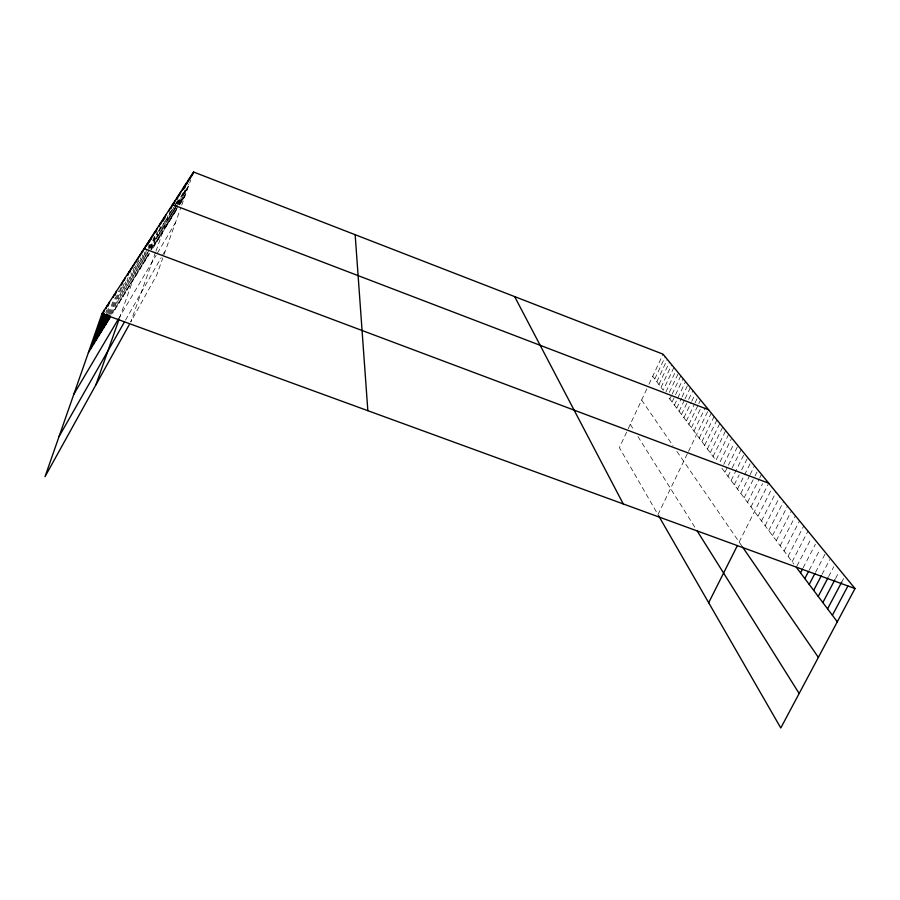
<?xml version="1.0" encoding="UTF-8"?>
<svg xmlns="http://www.w3.org/2000/svg" width="900" height="900" viewBox="0 0 900 900"><rect width="100%" height="100%" fill="white"/><g stroke="black" fill="none" stroke-linecap="round" stroke-linejoin="round"><path stroke-width="0.67" stroke-dasharray="4.5 3.38" d="M105.806 312.548L106.729 309.938M106.864 312.637L108.675 307.474M107.663 313.38L109.991 306.754M108.63 313.616L113.231 300.488M109.564 313.841L115.492 296.944M110.475 314.077L118.62 290.902M111.397 314.213L120.701 287.764M121.894 287.066L112.68 313.279L149.591 253.519M114.84 309.769L123.986 283.804M116.966 306.326L125.584 281.88M119.059 302.951L127.924 277.785M121.106 299.644L128.97 277.324M123.109 296.392L131.366 272.97M125.078 293.197L134.179 267.401M127.013 290.07L135.585 265.77M128.914 286.999L138.69 259.312M130.781 283.972L139.095 260.449M119.396 318.386L140.85 257.681M134.449 278.044L142.627 254.903M136.249 275.119L144.36 252.18M138.015 272.25L145.474 251.19M139.759 269.438L147.15 248.546M141.469 266.659L146.509 252.428M148.343 247.252L149.265 244.665M143.145 263.947L148.151 249.817M148.612 248.535L149.974 244.688M144.799 261.27L148.86 249.806M149.31 248.535L151.121 243.439M146.419 258.637L148.297 253.373M150.165 248.096L154.373 236.239M148.016 256.061L148.95 253.44M150.806 248.22L155.903 233.831M150.964 249.626L156.949 232.763M151.583 249.739L158.895 229.151M160.357 226.856L152.651 248.569L177.356 208.553M154.136 246.15L161.201 226.282M155.61 243.776L161.685 226.688M157.05 241.436L163.541 223.178M158.468 239.13L164.914 221.018M159.874 236.869L166.275 218.88M161.246 234.641L168.514 214.234M155.486 252.428L130.714 322.009L156.667 275.164L162.787 258.053M155.936 251.179L169.808 212.197M163.935 230.287L171.439 209.227M165.251 228.161L171.765 209.869M166.545 226.058L172.553 209.205M167.816 223.999L173.79 207.259M169.076 221.963L175.916 202.792M170.314 219.971L175.748 204.739M176.197 203.468L177.097 200.925M171.529 217.991L176.254 204.761M176.726 203.434L177.671 200.79M172.732 216.045L176.479 205.537M176.951 204.221L178.357 200.284M173.914 214.132L177.176 204.998M177.638 203.692L179.505 198.472M175.072 212.254L177.39 205.774M177.851 204.469L180.63 196.695M176.22 210.386L181.744 194.94M178.729 204.716L183.746 190.654M179.381 204.21L183.915 191.509M184.984 189.833L179.572 204.964L184.849 196.425M180.664 203.209L185.377 190.024M181.732 201.476L186.412 188.381M182.79 199.766L188.37 184.151M183.825 198.079L188.91 183.859M164.115 254.362L180.81 207.709M181.71 205.2L190.834 179.719M626.636 432.101L619.38 447.626L657.394 513.664M628.2 428.76L647.426 387.619M649.012 384.221L663.064 354.184M654.773 378.979L665.179 356.771M656.842 381.735L667.316 359.381M658.935 384.525L669.488 362.036M661.061 387.338L671.692 364.725M673.92 367.447L663.21 390.206L652.736 376.267M665.989 391.826L674.989 372.746M669.308 392.4L677.903 374.22M669.836 399.015L671.558 395.348M672.143 394.132L680.794 375.84M672.097 402.03L675.011 395.887M675.585 394.661L683.145 378.709M674.393 405.09L685.53 381.623M676.721 408.184L681.457 398.25M682.043 397.001L687.949 384.581M679.084 411.322L684.45 400.072M685.046 398.824L690.401 387.574M681.48 414.506L688.084 400.669M688.691 399.409L692.887 390.611M683.91 417.746L691.178 402.548M691.774 401.276L695.408 393.683M686.374 421.02L694.485 404.066M695.07 402.863L697.961 396.81M688.871 424.339L698.22 404.843M698.805 403.627L700.56 399.971M691.403 427.714L700.83 408.094M693.979 431.134L705.262 407.678M657.967 514.665L687.971 452.441M688.511 451.327L708.57 409.748M699.232 438.12L711.315 413.1M701.91 441.686L714.105 416.509M704.633 445.309L716.929 419.963M707.4 448.988L719.798 423.473M710.212 452.723L722.722 427.027M713.059 456.514L725.681 430.65M728.685 434.317L715.95 460.361L667.597 396.034M720.113 461.767L731.126 439.29M723.724 464.468L733.601 444.341M724.905 472.264L737.989 445.669M727.976 476.359L731.576 469.058M732.184 467.843L741.184 449.584M731.104 480.521L744.435 453.544M734.276 484.751L739.17 474.874M741.623 469.924L747.731 457.582M737.505 489.037L751.095 461.678M740.79 493.402L749.52 475.864M750.139 474.615L754.504 465.84M744.12 497.846L754.357 477.326M754.965 476.111L757.969 470.081M747.518 502.346L759.06 479.25M759.668 478.035L761.501 474.379M750.96 506.936L762.626 483.66M739.159 542.07L768.724 483.21M757.957 516.24L772.357 487.642M761.501 520.954L776.048 492.142M765.101 525.746L779.794 496.733M768.769 530.629L783.607 501.39M772.504 535.59L787.5 506.126M776.295 540.641L791.449 510.952M780.165 545.783L795.465 515.858M784.091 551.014L799.56 520.864M788.096 556.335L803.722 525.949M792.169 561.746L807.964 531.124M796.95 566.021L811.001 538.864M803.115 567.9L815.389 544.252M809.224 570.15L819.9 549.641M815.558 572.265L825.086 554.017M822.015 574.425L829.721 559.71M828.607 576.63L833.805 566.741M835.504 578.565L838.665 572.569M841.658 582.232L843.581 578.599M125.505 320.141L161.201 257.636M162.394 255.544L165.87 249.446M118.395 319.016L156.116 255.33M157.455 253.058L175.455 222.683M721.867 468.236L793.822 563.951M641.621 400.05L673.121 445.916M676.913 451.429L742.5 546.93M630.281 424.305L634.061 430.335M637.931 436.511L695.835 528.817"/><path stroke-width="1.35" d="M658.553 515.666L780.784 727.988L855 588.555L663.064 354.184L193.59 172.013L102.015 313.639L45 476.707L129.139 324.855M91.058 348.289L104.558 309.713M93.668 344.07L104.265 313.774M106.11 308.509L107.032 305.876M96.221 339.941L104.895 315.157M108.09 306.022L109.462 302.119M98.719 335.891L106.414 313.931M101.16 331.931L107.201 314.707M113.242 297.484L114.176 294.829M103.556 328.05L108.169 314.921M115.076 295.245L116.449 291.308M105.907 324.248L109.103 315.146M108.214 320.512L110.025 315.371M121.624 285.12L123.019 281.149M124.2 280.519L125.123 277.898M127.845 275.445L129.206 271.586M129.791 272.486L131.186 268.515M132.21 268.132L133.132 265.511M134.123 265.162L135.045 262.564M136.001 262.249L136.912 259.661M137.846 259.38L138.746 256.826M139.624 256.669L140.558 254.036M141.401 253.912L142.324 251.303M95.906 384.829L118.935 319.702M143.145 251.201L144.056 248.614L768.724 483.21M144.9 248.479L145.8 245.914M146.621 245.812L147.521 243.259M147.803 244.609L149.197 240.66M149.468 242.021L150.851 238.106M151.099 239.479L152.471 235.597M153.157 235.699L154.069 233.134M154.732 233.257L155.632 230.715M155.768 232.279L157.174 228.33M159.255 226.282L160.178 223.684M160.729 223.999L161.64 221.422M162.169 221.749L163.08 219.195M163.08 220.984L164.498 217.013M164.486 218.801L165.881 214.864M169.009 211.174L169.931 208.609M171.169 208.395L172.519 204.604L708.57 409.748M172.845 205.279L173.779 202.646M174.094 203.333L175.028 200.722M176.535 199.53L177.458 196.954M177.278 198.956L178.65 195.12M178.909 195.851L179.82 193.309M180.023 194.175L180.968 191.52M182.295 190.643L183.229 188.032M183.409 188.921L184.331 186.322M184.5 187.222L185.422 184.646M184.669 188.1L186.491 182.993M187.234 183.521L188.595 179.741M188.674 180.787L189.619 178.155M189.697 179.201L190.631 176.591M190.699 177.649L191.632 175.039M191.689 176.107L192.611 173.52M192.667 174.589L193.59 172.013M708.683 602.741L737.415 545.524M800.528 572.873L802.474 569.149M804.836 578.599L808.594 571.354M809.212 584.426L814.928 573.48M813.679 590.355L821.374 575.651M818.224 596.408L827.966 577.867M822.859 602.572L834.874 579.769M827.584 608.861L841.658 582.232M832.399 615.262L847.935 585.967M59.074 436.466L124.335 322.189M73.823 394.267L118.395 319.016M88.391 352.609L110.464 316.868M102.015 313.639L855 588.555M796.309 567.259L837.304 621.799M742.5 546.93L818.359 657.383M697.241 531.045L799.144 693.484M514.642 296.595L623.261 503.955M355.162 234.709L367.841 410.692"/></g></svg>
